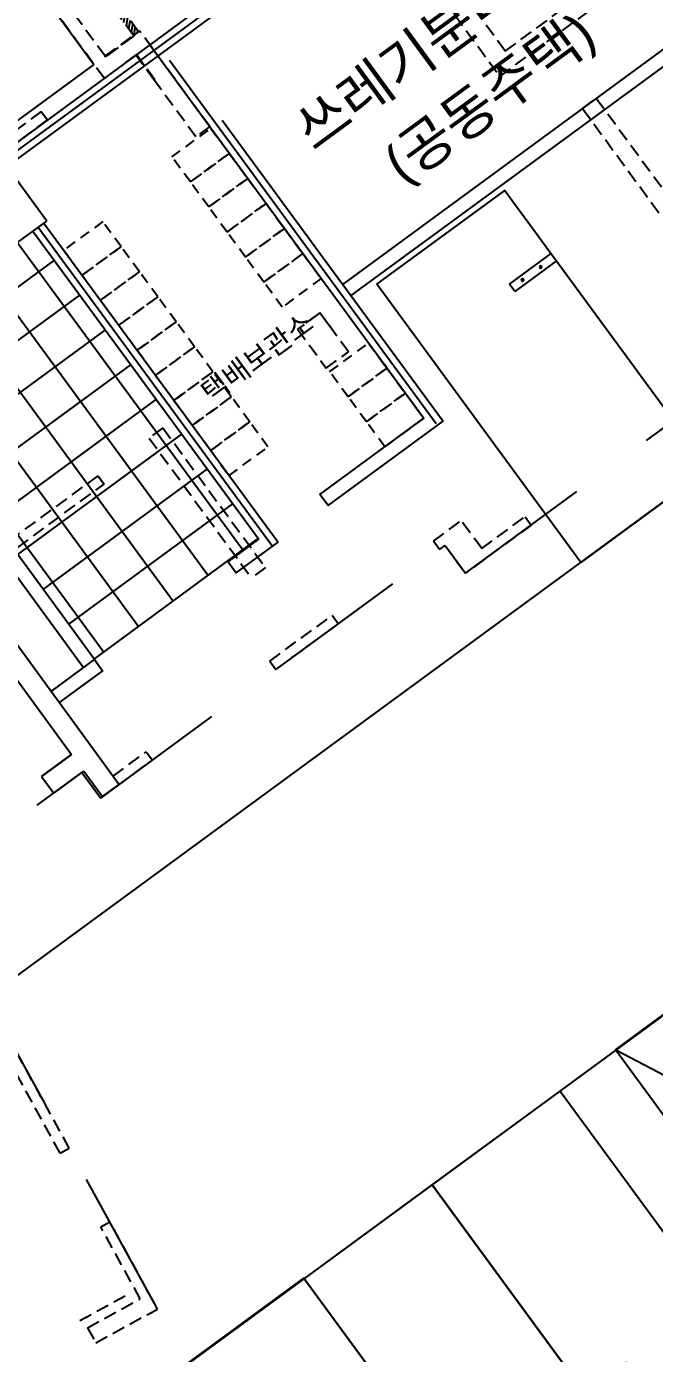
# Model space of a CAD drawing. Header units: millimetres. Extents: x 75184266 to 76346726, y -35077925 to -33679385.
# Drawn here: x 75336047 to 75345146, y -34543827 to -34524598 of the extents above; entities that cross this region are included whole.
import ezdxf
from ezdxf.enums import TextEntityAlignment as Align

# ---------------------------------------------------------------- set-up
doc = ezdxf.new("R2010")
doc.units = ezdxf.units.MM
doc.header["$LTSCALE"] = 50
doc.header["$MEASUREMENT"] = 0
for name, pattern in [('HIDDEN2', [0.1875, 0.125, -0.0625]), ('XR-지하3층$0$-HID', [2.5, 1.5, -1]), ('XR-지하3층$0$H', [1.3, 0.8, -0.5])]:
    doc.linetypes.add(name, pattern=pattern)
doc.layers.add('XR-지하3층$0$일반주차', color=8, linetype='CONTINUOUS')
doc.layers.add('XR-지하3층$0$확장형주차', color=8, linetype='CONTINUOUS')
doc.layers.add('건축', color=8, linetype='CONTINUOUS', plot=False)
doc.layers.add('유도관제-주차면B2', color=7, linetype='CONTINUOUS', lineweight=100)
doc.styles.add('XR-지하3층$0$맑은고딕', font='')
doc.styles.get('XR-지하3층$0$맑은고딕').set_extended_font_data('Malgun Gothic')

# ---------------------------------------------------------------- blocks, each defined once
blk = doc.blocks.new('XR-지하3층$0$확장형 주차')
at = {"layer": 'XR-지하3층$0$확장형주차', "color": 7}
for p, q in [((0.0026125609874725, 3964.999964468182), (800.0026358217001, 3965.000250250101)), ((800.0025492608546, 3835.00025024265), (800.0026358217001, 3965.000250250101)), ((0.0025260448455811, 3834.999964468181), (800.0025492608546, 3835.00025024265))]:
    blk.add_line(p, q, dxfattribs=at)
blk.add_lwpolyline([(2499.999999918044, 5099.999999972061), (0, -3.7252903e-08)], dxfattribs=at)
blk.add_lwpolyline([(2500.078474617488, 5090.950575601309), (0.0784746472900224, 5090.950575564056), (0.07847469199350599, -9.049424413591623), (2500.078474691994, -9.049424413591623)], close=True, dxfattribs=at)
for centre in [(237.5025781989098, 3900.000624813139), (612.5025877356528, 3900.000375129283)]:
    blk.add_circle(centre, 17.49999999999998, dxfattribs=at)
blk = doc.blocks.new('XR-지하3층$0$일반형 주차')
at = {"layer": 'XR-지하3층$0$일반주차'}
for p, q in [((750.0025255382062, 3865.002096235752), (0.0025255680084229, 3865.002096235752)), ((750.0025255531073, 3735.002096228302), (750.0025255382062, 3865.002096235752)), ((0.0025255531072617, 3735.002096235752), (750.0025255531073, 3735.002096228302))]:
    blk.add_line(p, q, dxfattribs=at)
blk.add_lwpolyline([(2299.999999940395, 4999.999999992549), (-2.98023224e-08, 4999.999999992549), (-1.49011612e-08, 0), (2299.999999985099, 7.4505806e-09)], close=True, dxfattribs=at)
for centre in [(237.502578869462, 3800.000696554781), (562.5025884062052, 3800.000446856022)]:
    blk.add_circle(centre, 17.49999999999998, dxfattribs=at)

msp = doc.modelspace()

# ---------------------------------------------------------------- hatches: boundary and pattern name
at = {"layer": '건축', "linetype": 'HIDDEN2', "ltscale": 30}
h = msp.add_hatch(dxfattribs=at)
h.set_pattern_fill('ANSI31', color=256, scale=350, angle=36.2651296870675, style=0)
h.set_pattern_definition([(81.26512968706749, (-4720027.073890969, -52530058.40394372), (-43.24257201880027, 6.643979620594263), [])])
h.paths.add_polyline_path([(75337017.97902873, -34523786.76037161), (75336945.41306973, -34523839.99740382), (75337596.08790751, -34524726.91468037), (75337668.65386653, -34524673.67764819)])
at = {"layer": '건축', "ltscale": 100}
h = msp.add_hatch(dxfattribs=at)
h.set_pattern_fill('NET', color=256, scale=5000, angle=36.2506746363227)
h.set_pattern_definition([(126.2651296843392, (75333937.66429989, -34531379.67062883), (-503.9302707923006, -369.7016123567742), []), (216.2651296843392, (75333937.66429989, -34531379.67062883), (369.701612356774, -503.9302707923007), [])])
h.paths.add_polyline_path([(75339411.60617657, -34532028.12605711), (75337033.05845046, -34533773.11534989), (75334375.22171731, -34530140.87685326), (75335241.52060674, -34529505.32841574), (75334629.29473668, -34528670.81988734), (75335080.81625913, -34528339.56724279), (75334903.35948516, -34528097.6807128), (75330408.92363808, -34531394.96264996), (75330347.54964694, -34531794.41740198), (75329232.07313888, -34530273.94153719), (75334972.84691149, -34526062.30094338), (75335919.28291124, -34527352.36226215), (75335725.77368703, -34527494.32768141), (75335903.230461, -34527736.21421136), (75336137.0541064, -34527564.67266342)])

# ---------------------------------------------------------------- linework, layer by layer
for p, q in [((75335107.35320526, -34526986.82898528, 3.068324650401097e-06), (75341939.36470109, -34521974.61637432, 3.068324650401097e-06)), ((75338119.48695695, -34525085.31202232, -4.178116199e-07), (75341982.96213244, -34530351.51057797, -4.178116199e-07)), ((75336217.68291058, -34527505.52035204, 3.034670764678893e-09), (75339610.53953573, -34532130.23148604, 3.034670764678893e-09))]:
    msp.add_line(p, q, dxfattribs=at)
at = {"layer": '건축', "ltscale": 0.5}
for p, q in [((75335643.58718014, -34526469.40310402, 3.047821324600055e-09), (75340912.6651957, -34522603.81545184, 3.4471618e-09)), ((75335761.89169611, -34526630.66079067, 3.0346708e-09), (75341030.55709946, -34522765.37584586, 3.0346708e-09)), ((75347078.12508568, -34523602.85627935, 1.020284755138205e-09), (75340627.69478, -34528335.12703758, 2.902888577410473e-09)), ((75347359.29496258, -34523644.63000158), (75340745.99929574, -34528496.38472439, 2.902888577475709e-09)), ((75337832.61183202, -34524863.33555004, -4.178116198988446e-07), (75341802.25983256, -34530274.25541297, -4.178116198988446e-07)), ((75338881.21024656, -34525954.54118945, -4.178116198988446e-07), (75342081.82203513, -34530317.2085841, -4.178116198919057e-07)), ((75336137.05406736, -34527564.67261019, 3.034670514878712e-09), (75339411.60617657, -34532028.12605711, 3.034670792434468e-09)), ((75336298.31175399, -34527446.36809418, 3.034670764678893e-09), (75339691.16837914, -34532071.07922818, 3.034670764678893e-09)), ((75340298.507509, -34531377.46291846, 6.937570329288765e-06), (75341802.25983256, -34530274.25541297, 1.118083197568231e-05)), ((75340416.81202474, -34531538.72060531, 6.713872586242787e-06), (75342081.82203513, -34530317.2085841, 1.113295404370912e-05)), ((75340416.9810913, -34531538.95105539, 3.034670614879422e-09), (75340298.50750497, -34531377.46291299, 3.034670614879422e-09)), ((75338968.1475375, -34532353.46347557, 3.183584147879726e-06), (75339411.60617656, -34532028.1260571, 4.434927873421852e-06)), ((75338968.14753751, -34532353.46347557, 3.183584147886664e-06), (75339411.60617657, -34532028.12605711, 6.734174378592028e-05)), ((75339086.45205325, -34532514.72116241, 3.182981453402067e-06), (75339691.16837916, -34532071.07922819, 4.787951205039105e-06)), ((75339086.45205323, -34532514.72116244, 3.182981453409006e-06), (75339691.16837914, -34532071.07922818, 5.053093366630401e-05)), ((75339371.59143713, -34532057.48232824, 3.1829814553e-06), (75339411.60617657, -34532028.12605713, 3.1829814553e-06)), ((75338968.14753751, -34532353.46347558, 4.468656411908541e-06), (75339086.45205325, -34532514.72116242, 2.467147096445188e-06)), ((75338968.14753751, -34532353.46347558, 4.468656411908541e-06), (75339086.45205325, -34532514.72116244, 2.467147096445188e-06)), ((75336404.15032421, -34534234.50527045, 3.293166609347051e-06), (75337033.05845049, -34533773.11534984, 3.266287757779242e-06)), ((75336522.45484018, -34534395.76295711, 3.1829814534e-06), (75337151.36296624, -34533934.37303668, 3.1829814534e-06)), ((75337033.05845049, -34533773.11534984, 4.512026328011462e-06), (75337153.92646013, -34533937.86726591, 2.467147096445188e-06))]:
    msp.add_line(p, q, dxfattribs=at)
at = {"layer": '건축', "linetype": 'HIDDEN2', "ltscale": 30}
for p, q in [((75342983.9933053, -34524953.79663949, 3.0346708e-09), (75341812.7785973, -34523357.34554168, 3.0346708e-09)), ((75341587.01783597, -34523522.97186404, 3.0346708e-09), (75342906.11318892, -34525320.99507014, 3.0346708e-09)), ((75342983.9933053, -34524953.79663949, 3.0346708e-09), (75344822.3309331, -34523605.12515752, 3.0346708e-09)), ((75342906.11318892, -34525320.99507014, 3.0346708e-09), (75344970.21157804, -34523806.69726583, 3.0346708e-09)), ((75337639.15105614, -34525005.38472405, 3.0346708e-09), (75337171.50376487, -34525348.46782035, 3.0346708e-09)), ((75344302.86870192, -34525635.75535241, 3.0346708e-09), (75345438.59205565, -34527183.82914487, 3.0346708e-09)), ((75344101.2965936, -34525783.63599737, 3.0346708e-09), (75345237.01994732, -34527331.70978983, 3.0346708e-09)), ((75336349.08956292, -34525951.82085176, 3.0346708e-09), (75335643.58718386, -34526469.4031091, 3.0346708e-09)), ((75340096.22739872, -34528895.53585826, 3.0346708e-09), (75340297.79950702, -34528747.6552133, 3.0346708e-09)), ((75338024.0661253, -34530415.74888834, 3.0346708e-09), (75339508.78780065, -34532439.53285577, 3.0346708e-09)), ((75337822.494017, -34530563.62953329, 3.0346708e-09), (75339307.2156923, -34532587.41350076, 3.0346708e-09)), ((75335238.37624775, -34532645.47015039, 3.0346708e-09), (75337169.43704537, -34531228.77357172, 3.0346708e-09)), ((75337080.71009761, -34531107.82925086, 3.0346708e-09), (75337169.4384846, -34531228.77251585, 3.0346708e-09)), ((75341942.97998466, -34532055.20433567, 3.0346708e-09), (75342346.1242013, -34531759.44304578, 3.0346708e-09)), ((75342641.88549119, -34532162.58726241, 3.0346708e-09), (75343270.79046908, -34531701.19965016, 3.0346708e-09)), ((75343270.79046908, -34531701.19965016, 3.0346708e-09), (75343359.51885608, -34531822.14291516, 3.0346708e-09)), ((75342031.70837167, -34532176.1476007, 3.0346708e-09), (75341942.97998469, -34532055.20433572, 3.0346708e-09)), ((75339572.49199095, -34533794.28072034, 3.0346708e-09), (75340475.53503624, -34533131.7754309, 3.0346708e-09)), ((75340564.26342322, -34533252.71869588, 3.0346708e-09), (75340475.53503622, -34533131.7754309, 3.0346708e-09)), ((75339661.22037795, -34533915.22398528, 3.0346708e-09), (75340564.2634232, -34533252.71869586, 3.0346708e-09)), ((75339572.49199095, -34533794.28072034, 3.0346708e-09), (75339661.22037794, -34533915.2239853, 3.0346708e-09)), ((75337302.79005137, -34535459.41678248, 3.0346708e-09), (75337782.53166917, -34535107.46084748, 3.0346708e-09)), ((75337391.51843831, -34535580.36004749, 3.0346708e-09), (75337871.26005615, -34535228.40411248, 3.0346708e-09)), ((75337782.53166917, -34535107.46084748, 3.0346708e-09), (75337871.26005614, -34535228.40411247, 3.0346708e-09)), ((75336666.43763913, -34540851.54165578, 3.0346708e-09), (75335660.68729094, -34539019.44825387, 3.0346708e-09)), ((75336534.94768193, -34540923.72469516, 3.0346708e-09), (75336666.43763913, -34540851.54165578, 3.0346708e-09)), ((75336534.94768204, -34540923.72469515, 3.0346708e-09), (75336666.43763913, -34540851.54165578, 3.0346708e-09)), ((75337122.03640217, -34541993.17634647, 3.0346708e-09), (75337253.52635932, -34541920.99330707, 3.0346708e-09)), ((75337122.03640221, -34541993.17634641, 3.0346708e-09), (75337253.52635929, -34541920.99330705, 3.0346708e-09)), ((75337946.48353776, -34543183.29689625, 3.0346708e-09), (75337253.5263594, -34541920.99330711, 3.0346708e-09)), ((75337814.99358068, -34543255.47993571, 3.0346708e-09), (75337946.48353776, -34543183.29689625, 3.0346708e-09))]:
    msp.add_line(p, q, dxfattribs=at)
at = {"layer": '건축'}
for p, q in [((75318295.84517948, -34551267.9268242), (75354667.6165108, -34524602.03272166)), ((75336338.62621514, -34527416.79201815, 3.0346708e-09), (75335643.58718386, -34526469.4031091, 3.0346708e-09)), ((75335903.230461, -34527736.21421137, 3.0346708e-09), (75336338.62621513, -34527416.79201815, 3.0346708e-09)), ((75327084.58444375, -34552264.25237455), (75358215.21543357, -34529440.89021941)), ((75333322.4808169, -34530541.13065821, 3.0346708e-09), (75336700.07474762, -34535145.03761204, 3.0346708e-09)), ((75333741.8241208, -34530605.56041422, 3.0346708e-09), (75337391.51843831, -34535580.3600475, 3.0346708e-09)), ((75336700.0747476, -34535145.03761204, 3.0346708e-09), (75336264.67899367, -34535464.45980513, 3.0346708e-09)), ((75336264.67899367, -34535464.45980513, 3.0346708e-09), (75336700.0747476, -34535145.03761204, 3.0346708e-09)), ((75336264.67872898, -34535464.45944434, 3.0346708e-09), (75336442.13576761, -34535706.34633511, 3.0346708e-09)), ((75336442.13576761, -34535706.3463351, 3.0346708e-09), (75336877.53152154, -34535386.92414202, 3.0346708e-09)), ((75336877.53152157, -34535386.924142, 3.0346708e-09), (75337149.63190837, -34535757.81682143, 3.0346708e-09)), ((75337149.63190837, -34535757.81682143, 3.0346708e-09), (75337391.51843831, -34535580.3600475, 3.0346708e-09))]:
    msp.add_line(p, q, dxfattribs=at)
at = {"layer": '건축', "linetype": 'XR-지하3층$0$H', "ltscale": 50, "elevation": 3.0346708e-09}
for points in [[(75350262.75886738, -34527098.74346701), (75343960.08581875, -34518507.74026392), (75336284.21993418, -34524139.03522371), (75337023.62315887, -34525146.89576528), (75335495.70657788, -34526267.83105396), (75335037.27653956, -34525642.95746505), (75333327.13877264, -34526897.57685682), (75331818.75619413, -34524841.54135204), (75327384.16981122, -34528094.91554106), (75327891.80306743, -34528786.85670572), (75327288.83581752, -34529229.21545538), (75327226.81537779, -34529288.61850371), (75325798.4470676, -34527797.31404978), (75326755.33733423, -34526880.80653881), (75321318.54502404, -34521204.46063619)], [(75339443.0789327, -34545909.52269937), (75335660.6873289, -34539019.44830703), (75334499.19270752, -34539657.0651548), (75333505.47286426, -34537846.8867454), (75333580.75470665, -34537805.55984621), (75336849.31146532, -34535407.62748557), (75337121.4118521, -34535778.52016497), (75342112.33725394, -34532116.995396), (75342408.09854381, -34532520.13961259), (75346987.81684467, -34529160.2913593), (75346839.93616071, -34528958.71919761), (75348629.89648247, -34527645.53907042), (75348777.77716655, -34527847.11123211)]]:
    msp.add_lwpolyline(points, dxfattribs=at)
at = {"layer": '건축', "linetype": 'HIDDEN2', "ltscale": 30, "elevation": 3.0346708e-09}
for points in [[(75337596.08790751, -34524726.91468037), (75336945.41306971, -34523839.99740379)], [(75337668.65386651, -34524673.67764817), (75337017.97902873, -34523786.76037161)], [(75337171.50376487, -34525348.46782035), (75336284.21989515, -34524139.03517048)], [(75337184.88080657, -34525028.59119606), (75336534.2059688, -34524141.67391951)], [(75337684.77963519, -34524661.84719658), (75337596.08790752, -34524726.91468038)], [(75338702.19847244, -34526048.66330175), (75337684.77963519, -34524661.84719658)], [(75337184.88080657, -34525028.59119606), (75337190.79603237, -34525036.65408041), (75337602.00313331, -34524734.97756471), (75337596.08790751, -34524726.91468037)], [(75337897.27333269, -34525374.12974476), (75337905.33621702, -34525368.21451896), (75337639.15105614, -34525005.38472405), (75337631.08817181, -34525011.29994985)], [(75338500.62636413, -34526196.54394671), (75337897.27333269, -34525374.12974476)], [(75344101.2965936, -34525783.63599737), (75344302.86870192, -34525635.75535241)], [(75336260.36117598, -34525830.87758677), (75335312.97226691, -34526525.91661805)], [(75336260.36117598, -34525830.87758677), (75336349.08956295, -34525951.82085174)], [(75338702.19847244, -34526048.66330175), (75338500.62636413, -34526196.54394671)], [(75340457.51060358, -34528965.35309026), (75340297.79950702, -34528747.65521329)], [(75338024.06612532, -34530415.74888836), (75337822.49401702, -34530563.62953331)], [(75337080.71009761, -34531107.82925086), (75335149.64786078, -34532524.52688538)], [(75337092.53910999, -34531123.9560754), (75337169.43704537, -34531228.77357172)], [(75342641.88549119, -34532162.58726241), (75342346.1242013, -34531759.44304578)], [(75343359.51885606, -34531822.14291514), (75342408.09850486, -34532520.13955931)], [(75342031.70837162, -34532176.14760065), (75342112.33721495, -34532116.99534267)], [(75342112.33721495, -34532116.99534269), (75342408.09850486, -34532520.13955931)], [(75339508.78780065, -34532439.53285577), (75339307.2156923, -34532587.41350076)], [(75336534.94768193, -34540923.72469516), (75335673.56341253, -34539354.61120753)], [(75337694.68851502, -34543036.33000712), (75337122.03640217, -34541993.17634647)], [(75336818.43983899, -34543351.94568841), (75337497.8046175, -34542978.99998495)], [(75336932.04676372, -34543454.99163556), (75337694.68851502, -34543036.33000712)], [(75337052.3518293, -34543674.1415641), (75337814.99358064, -34543255.47993569)], [(75336932.04676372, -34543454.99163556), (75337052.3518293, -34543674.1415641)]]:
    msp.add_lwpolyline(points, dxfattribs=at)
for points in [[(75337190.79603237, -34525036.65408041), (75337184.88080658, -34525028.59119608), (75337596.08790752, -34524726.91468038), (75337602.00313331, -34524734.97756471)], [(75337631.08817181, -34525011.29994985), (75337639.15105614, -34525005.38472405), (75337905.33621702, -34525368.21451896), (75337897.27333269, -34525374.12974476)], [(75339975.28413373, -34528984.26424523), (75340389.34993958, -34529548.6661485), (75340711.86531289, -34529312.05711658), (75340297.79950702, -34528747.6552133)]]:
    msp.add_lwpolyline(points, close=True, dxfattribs=at)
at = {"layer": '건축', "linetype": 'XR-지하3층$0$-HID', "ltscale": 2}
for points, elevation in [([(75338154.50370903, -34526487.65877739), (75338718.77408512, -34526073.41375001), (75338985.07445987, -34526436.15899178), (75338420.80408373, -34526850.40401915)], 3.98514021246e-05), ([(75338420.80408375, -34526850.40401915), (75338985.07445987, -34526436.15899178), (75339251.3748346, -34526798.90423355), (75338687.10445848, -34527213.14926093)], 3.98514021246e-05), ([(75338687.10445848, -34527213.14926093), (75339251.3748346, -34526798.90423355), (75339517.67520933, -34527161.64947534), (75338953.4048332, -34527575.89450271)], 3.98514021246e-05), ([(75338953.40483323, -34527575.89450263), (75339517.67520933, -34527161.64947526), (75339783.97558406, -34527524.39471703), (75339219.70520794, -34527938.63974442)], 3.98514021246e-05), ([(75337150.64912648, -34527424.7794012), (75336586.11575173, -34527838.66594221), (75336852.18567096, -34528201.58025452), (75337416.71904573, -34527787.69371349)], 3.034670764678999e-09), ([(75339219.70520791, -34527938.63974439), (75339783.975584, -34527524.394717), (75340050.27595873, -34527887.13995878), (75339486.00558263, -34528301.38498616)], 3.98514021246e-05), ([(75337416.94950122, -34527787.52464297), (75336852.41612646, -34528201.41118398), (75337118.4860457, -34528564.3254963), (75337683.01942046, -34528150.43895526)], 3.034670764678999e-09), ([(75339486.00558263, -34528301.38498616), (75340050.27595869, -34527887.13995875), (75340316.57633343, -34528249.88520055), (75339752.30595733, -34528664.13022789)], 3.98514021246e-05), ([(75337683.24987595, -34528150.26988474), (75337118.71650119, -34528564.15642574), (75337384.78642043, -34528927.07073808), (75337949.31979518, -34528513.18419705)], 3.034670764678999e-09), ([(75337949.31979518, -34528513.18419705), (75337384.7864204, -34528927.07073803), (75337650.85633965, -34529289.98505039), (75338215.38971438, -34528876.09850933)], 3.034670764678999e-09), ([(75338215.38970616, -34528876.09849814), (75337650.85633141, -34529289.98503914), (75337916.92625064, -34529652.89935148), (75338481.4596254, -34529239.01281045)], 3.034670764678999e-09), ([(75338481.4596254, -34529239.01281045), (75337916.92625064, -34529652.89935143), (75338182.99616988, -34530015.81366379), (75338747.52954459, -34529601.92712273)], 3.034670764678999e-09), ([(75340439.30251643, -34529599.83186603), (75341003.5728925, -34529185.58683864), (75341269.87326723, -34529548.33208042), (75340705.60289113, -34529962.5771078)], 3.0865644156e-06), ([(75338747.52954464, -34529601.92712279), (75338182.99616988, -34530015.8136638), (75338449.0660891, -34530378.72797613), (75339013.59946385, -34529964.84143507)], 3.034670764678967e-09), ([(75340705.60289112, -34529962.57710777), (75341269.8732672, -34529548.33208039), (75341536.17364193, -34529911.07732217), (75340971.9032658, -34530325.32234954)], 3.0865644156e-06), ([(75339014.06047395, -34529964.50342915), (75338449.52709918, -34530378.38997015), (75338715.5970184, -34530741.30428249), (75339280.13039315, -34530327.41774143)], 3.034670764678999e-09), ([(75340971.9032658, -34530325.32234954), (75341536.17364189, -34529911.07732213), (75341802.47401662, -34530273.82256393), (75341238.2036405, -34530688.06759129)], 3.0865644156e-06), ([(75339279.66936666, -34530327.75572488), (75338715.1359919, -34530741.64226589), (75338981.20591113, -34531104.55657823), (75339545.73928589, -34530690.67003719)], 3.034670764678999e-09)]:
    msp.add_lwpolyline(points, close=True, dxfattribs=dict(at, elevation=elevation))
for points, elevation in [([(75339746.86015663, -34527473.83735415), (75339783.97559226, -34527524.39472825), (75339219.70521612, -34527938.63975559), (75339182.45822428, -34527887.90318009)], 3.98514021246e-05), ([(75341232.75783983, -34529497.77471753), (75341269.87327544, -34529548.33209164), (75340705.60289933, -34529962.57711897), (75340668.35590746, -34529911.84054349)], 3.0865644156e-06)]:
    msp.add_lwpolyline(points, dxfattribs=dict(at, elevation=elevation))
at = {"layer": '건축', "ltscale": 0.5, "elevation": 3.266287757779242e-06}
for points in [[(75336871.65452947, -34533891.22027896), (75334213.8177963, -34530258.98178238)], [(75337033.05845049, -34533773.11534984), (75334375.22171731, -34530140.87685326)]]:
    msp.add_lwpolyline(points, dxfattribs=at)

# ---------------------------------------------------------------- block references
at = {"layer": '유도관제-주차면B2', "xscale": -1}
for name, p, rotation in [('XR-지하3층$0$일반형 주차', (75345933.98540851, -34531005.07748872), 36.24693336340453), ('XR-지하3층$0$확장형 주차', (75344586.46294573, -34539432.78370109), 216.2469333634046), ('XR-지하3층$0$일반형 주차', (75341925.09132192, -34541383.96310835), 216.2469333634046), ('XR-지하3층$0$일반형 주차', (75340070.19594772, -34542743.87602875), 216.2469333634046), ('XR-지하3층$0$확장형 주차', (75338054.00532368, -34544222.0422466), 216.2469333634046)]:
    msp.add_blockref(name, p, dxfattribs=dict(at, rotation=rotation))

# ---------------------------------------------------------------- texts
at = {"layer": '건축', "style": 'XR-지하3층$0$맑은고딕'}
for s, height, rotation, p in [('쓰레기분리수거소', 600, 36.24693335693746, (75342467.84467882, -34524403.63333054)), ('(공동주택)', 600, 36.24693335693746, (75342750.9797604, -34525624.55223633)), ('택배보관소', 300, 36.24693373276203, (75339388.19225785, -34529391.23345228, 3.1829814553e-06))]:
    msp.add_text(s, height=height, rotation=rotation, dxfattribs=at).set_placement(p, align=Align.MIDDLE_CENTER)

doc.saveas('drawing.dxf')
